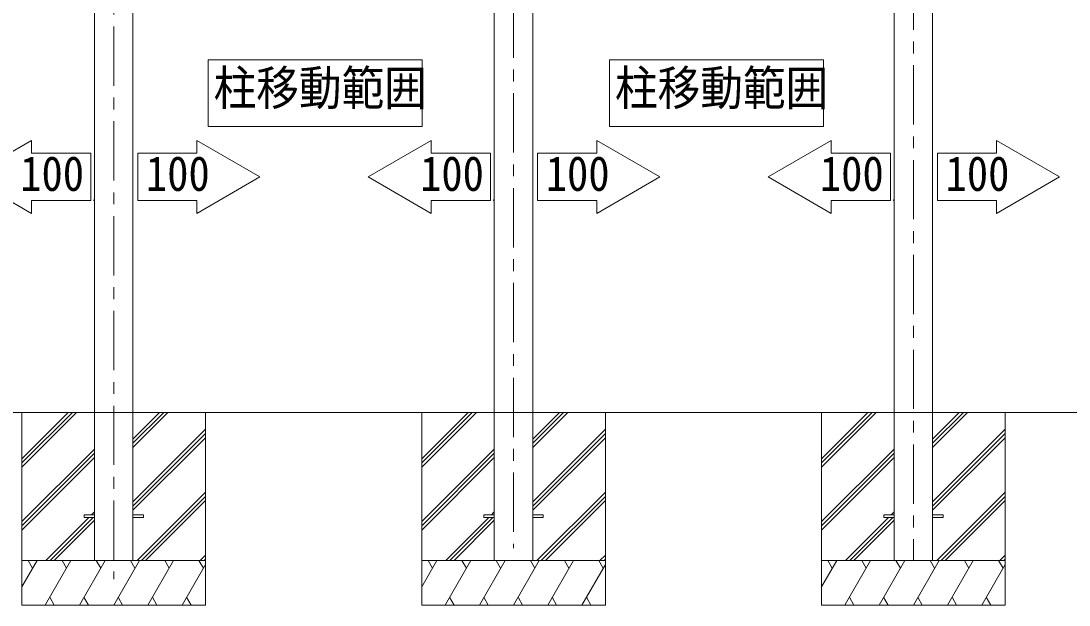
# Model space of a CAD drawing. Units: millimetres, scale not verified. Extents: x -11181 to 11305, y -7804 to 7716.
# Drawn here: x 3889 to 7427, y -3913 to -1942 of the extents above; entities that cross this region are included whole.
import ezdxf
from ezdxf.enums import TextEntityAlignment as Align

# ---------------------------------------------------------------- set-up
doc = ezdxf.new("R2010")
doc.units = ezdxf.units.MM
doc.header["$LTSCALE"] = 40
doc.linetypes.add('CHAIN1', pattern=[8, 5, -1, 1, -1])
for name, color, linetype, lineweight in [('0-0_0', 4, 'Continuous', 9), ('0-1_Defpoints', 7, 'Continuous', 9), ('0-2_TEXT1', 4, 'Continuous', 9), ('0-7_PARTS2', 7, 'Continuous', 9)]:
    doc.layers.add(name, color=color, linetype=linetype, lineweight=lineweight)
doc.styles.add('ＭＳ ゴシック', font='')
doc.styles.get('ＭＳ ゴシック').set_extended_font_data('MS Gothic')

msp = doc.modelspace()

# ---------------------------------------------------------------- linework, layer by layer
at = {"layer": '0-0_0', "color": 7, "linetype": 'CHAIN1'}
for p, q in [((6901.83, -491.16), (6901.83, -3762.98)), ((5551.83, -585.94), (5551.83, -3720.78)), ((4201.83, -680.34), (4201.83, -3825.67))]:
    msp.add_line(p, q, dxfattribs=at)
at = {"layer": '0-1_Defpoints'}
for p, q in [((2317.83, -3262.98), (7515.98, -3262.98)), ((3891.83, -3419.46), (4048.31, -3262.98)), ((3891.83, -3433.6), (4062.45, -3262.98)), ((3891.83, -3447.75), (4076.6, -3262.98)), ((3891.83, -3912.98), (3891.83, -3262.98)), ((4266.83, -3381.11), (4384.96, -3262.98)), ((4266.83, -3366.97), (4370.82, -3262.98)), ((4266.83, -3352.83), (4356.68, -3262.98)), ((4511.83, -3912.98), (4511.83, -3262.98)), ((5241.83, -3419.46), (5398.31, -3262.98)), ((5241.83, -3433.6), (5412.45, -3262.98)), ((5241.83, -3447.75), (5426.6, -3262.98)), ((5241.83, -3912.98), (5241.83, -3262.98)), ((5616.83, -3381.11), (5734.96, -3262.98)), ((5616.83, -3366.97), (5720.82, -3262.98)), ((5616.83, -3352.83), (5706.68, -3262.98)), ((5861.83, -3912.98), (5861.83, -3262.98)), ((6591.83, -3419.46), (6748.31, -3262.98)), ((6591.83, -3433.6), (6762.45, -3262.98)), ((6591.83, -3447.75), (6776.6, -3262.98)), ((6591.83, -3912.98), (6591.83, -3262.98)), ((6966.83, -3381.11), (7084.96, -3262.98)), ((6966.83, -3366.97), (7070.82, -3262.98)), ((6966.83, -3352.83), (7056.68, -3262.98)), ((7211.83, -3912.98), (7211.83, -3262.98)), ((4266.83, -3564.96), (4511.83, -3319.96)), ((5616.83, -3564.96), (5861.83, -3319.96)), ((6966.83, -3564.96), (7211.83, -3319.96)), ((4266.83, -3579.1), (4511.83, -3334.1)), ((4266.83, -3593.24), (4511.83, -3348.25)), ((5616.83, -3579.1), (5861.83, -3334.1)), ((5616.83, -3593.24), (5861.83, -3348.25)), ((6966.83, -3579.1), (7211.83, -3334.1)), ((6966.83, -3593.24), (7211.83, -3348.25)), ((3891.83, -3631.59), (4136.83, -3386.59)), ((5241.83, -3631.59), (5486.83, -3386.59)), ((6591.83, -3631.59), (6836.83, -3386.59)), ((3891.83, -3645.73), (4136.83, -3400.74)), ((3891.83, -3659.88), (4136.83, -3414.88)), ((5241.83, -3645.73), (5486.83, -3400.74)), ((5241.83, -3659.88), (5486.83, -3414.88)), ((6591.83, -3645.73), (6836.83, -3400.74)), ((6591.83, -3659.88), (6836.83, -3414.88)), ((4281.83, -3762.09), (4511.83, -3532.09)), ((5631.83, -3762.09), (5861.83, -3532.09)), ((6981.83, -3762.09), (7211.83, -3532.09)), ((4295.08, -3762.98), (4511.83, -3546.24)), ((4309.23, -3762.98), (4511.83, -3560.38)), ((5645.08, -3762.98), (5861.83, -3546.24)), ((5659.23, -3762.98), (5861.83, -3560.38)), ((6995.08, -3762.98), (7211.83, -3546.24)), ((7009.23, -3762.98), (7211.83, -3560.38)), ((4127.07, -3608.48), (4136.83, -3598.73)), ((5477.07, -3608.48), (5486.83, -3598.73)), ((6827.07, -3608.48), (6836.83, -3598.73)), ((3972.57, -3762.98), (4118.07, -3617.48)), ((3986.72, -3762.98), (4132.22, -3617.48)), ((4000.86, -3762.98), (4136.83, -3627.01)), ((5322.57, -3762.98), (5468.07, -3617.48)), ((5336.72, -3762.98), (5482.22, -3617.48)), ((5350.86, -3762.98), (5486.83, -3627.01)), ((6672.57, -3762.98), (6818.07, -3617.48)), ((6686.72, -3762.98), (6832.22, -3617.48)), ((6700.86, -3762.98), (6836.83, -3627.01)), ((4493.07, -3762.98), (4511.83, -3744.22)), ((5843.07, -3762.98), (5861.83, -3744.22)), ((7193.07, -3762.98), (7211.83, -3744.22)), ((4511.83, -3762.98), (3891.83, -3762.98)), ((3891.83, -3851.55), (3942.97, -3762.98)), ((3927.96, -3788.97), (3912.96, -3762.98)), ((3971.83, -3911.35), (4057.5, -3762.98)), ((4042.49, -3788.97), (4027.49, -3762.98)), ((4086.36, -3912.98), (4172.97, -3762.98)), ((4157.96, -3788.97), (4142.96, -3762.98)), ((4201.83, -3912.98), (4288.44, -3762.98)), ((4273.43, -3788.96), (4258.43, -3762.98)), ((4317.3, -3912.98), (4403.91, -3762.98)), ((4388.91, -3788.96), (4373.9, -3762.98)), ((4432.77, -3912.98), (4511.83, -3776.05)), ((4504.38, -3788.96), (4489.37, -3762.98)), ((4507.22, -3762.98), (4511.83, -3758.37)), ((5861.83, -3762.98), (5241.83, -3762.98)), ((5241.83, -3851.55), (5292.97, -3762.98)), ((5277.96, -3788.97), (5262.96, -3762.98)), ((5321.83, -3911.35), (5407.5, -3762.98)), ((5392.49, -3788.97), (5377.49, -3762.98)), ((5436.36, -3912.98), (5522.97, -3762.98)), ((5507.96, -3788.97), (5492.96, -3762.98)), ((5551.83, -3912.98), (5638.44, -3762.98)), ((5623.43, -3788.96), (5608.43, -3762.98)), ((5667.3, -3912.98), (5753.91, -3762.98)), ((5738.91, -3788.96), (5723.9, -3762.98)), ((5782.77, -3912.98), (5861.83, -3776.05)), ((5854.38, -3788.96), (5839.37, -3762.98)), ((5857.22, -3762.98), (5861.83, -3758.37)), ((7211.83, -3762.98), (6591.83, -3762.98)), ((6591.83, -3851.55), (6642.97, -3762.98)), ((6627.96, -3788.97), (6612.96, -3762.98)), ((6671.83, -3911.35), (6757.5, -3762.98)), ((6742.49, -3788.97), (6727.49, -3762.98)), ((6786.36, -3912.98), (6872.97, -3762.98)), ((6857.96, -3788.97), (6842.96, -3762.98)), ((6901.83, -3912.98), (6988.44, -3762.98)), ((6973.43, -3788.96), (6958.43, -3762.98)), ((7017.3, -3912.98), (7103.91, -3762.98)), ((7088.91, -3788.96), (7073.9, -3762.98)), ((7132.77, -3912.98), (7211.83, -3776.05)), ((7204.38, -3788.96), (7189.37, -3762.98)), ((7207.22, -3762.98), (7211.83, -3758.37)), ((3985.89, -3887), (4000.89, -3912.98)), ((4101.36, -3887), (4116.36, -3912.98)), ((4216.83, -3887), (4231.83, -3912.98)), ((4332.3, -3887), (4347.3, -3912.98)), ((4447.77, -3887), (4462.77, -3912.98)), ((5335.89, -3887), (5350.89, -3912.98)), ((5451.36, -3887), (5466.36, -3912.98)), ((5566.83, -3887), (5581.83, -3912.98)), ((5682.3, -3887), (5697.3, -3912.98)), ((5797.77, -3887), (5812.77, -3912.98)), ((6685.89, -3887), (6700.89, -3912.98)), ((6801.36, -3887), (6816.36, -3912.98)), ((6916.83, -3887), (6931.83, -3912.98)), ((7032.3, -3887), (7047.3, -3912.98)), ((7147.77, -3887), (7162.77, -3912.98)), ((3891.83, -3912.98), (4511.83, -3912.98)), ((5241.83, -3912.98), (5861.83, -3912.98)), ((6591.83, -3912.98), (7211.83, -3912.98))]:
    msp.add_line(p, q, dxfattribs=at)
at = {"layer": '0-2_TEXT1'}
for p, q in [((6836.83, -791.98), (6836.83, -3762.98)), ((6966.83, -791.98), (6966.83, -3762.98)), ((5486.83, -886.76), (5486.83, -3762.98)), ((5616.83, -886.76), (5616.83, -3762.98)), ((4136.83, -981.16), (4136.83, -3762.98)), ((4266.83, -981.16), (4266.83, -3762.98)), ((4133.33, -2545.4), (4135.33, -2547.4)), ((4137.33, -2547.4), (4135.33, -2547.4)), ((5483.33, -2545.4), (5485.33, -2547.4)), ((5487.33, -2547.4), (5485.33, -2547.4)), ((6833.33, -2545.4), (6835.33, -2547.4)), ((6837.33, -2547.4), (6835.33, -2547.4)), ((4101.83, -3608.48), (4136.83, -3608.48)), ((4101.83, -3608.48), (4101.83, -3617.48)), ((4266.83, -3608.48), (4301.83, -3608.48)), ((4301.83, -3608.48), (4301.83, -3617.48)), ((5451.83, -3608.48), (5486.83, -3608.48)), ((5451.83, -3608.48), (5451.83, -3617.48)), ((5616.83, -3608.48), (5651.83, -3608.48)), ((5651.83, -3608.48), (5651.83, -3617.48)), ((6801.83, -3608.48), (6836.83, -3608.48)), ((6801.83, -3608.48), (6801.83, -3617.48)), ((6966.83, -3608.48), (7001.83, -3608.48)), ((7001.83, -3608.48), (7001.83, -3617.48)), ((4101.83, -3617.48), (4136.83, -3617.48)), ((4266.83, -3617.48), (4301.83, -3617.48)), ((5451.83, -3617.48), (5486.83, -3617.48)), ((5616.83, -3617.48), (5651.83, -3617.48)), ((6801.83, -3617.48), (6836.83, -3617.48)), ((6966.83, -3617.48), (7001.83, -3617.48))]:
    msp.add_line(p, q, dxfattribs=at)
at = {"layer": '0-7_PARTS2'}
for p, q in [((4520.28, -2073.29), (4520.28, -2298.19)), ((5875.34, -2073.29), (5875.34, -2298.19)), ((3924.07, -2345.32), (3924.07, -2388.33)), ((4482.61, -2345.32), (4482.61, -2388.33)), ((5274.07, -2345.32), (5274.07, -2388.33)), ((5832.61, -2345.32), (5832.61, -2388.33)), ((6624.07, -2345.32), (6624.07, -2388.33)), ((7182.61, -2345.32), (7182.61, -2388.33)), ((3924.07, -2548.08), (3924.07, -2591.08)), ((3924.07, -2548.08), (4124.07, -2548.08)), ((4482.61, -2548.08), (4282.61, -2548.08)), ((4482.61, -2548.08), (4482.61, -2591.08)), ((5274.07, -2548.08), (5274.07, -2591.08)), ((5274.07, -2548.08), (5474.07, -2548.08)), ((5832.61, -2548.08), (5632.61, -2548.08)), ((5832.61, -2548.08), (5832.61, -2591.08)), ((6624.07, -2548.08), (6624.07, -2591.08)), ((6624.07, -2548.08), (6824.07, -2548.08)), ((7182.61, -2548.08), (6982.61, -2548.08)), ((7182.61, -2548.08), (7182.61, -2591.08))]:
    msp.add_line(p, q, dxfattribs=at)
for points in [[(4520.28, -2298.19), (5243.37, -2298.19), (5243.37, -2073.29), (4520.28, -2073.29)], [(5875.34, -2298.19), (6598.42, -2298.19), (6598.42, -2073.29), (5875.34, -2073.29)], [(3924.07, -2591.08), (3711.24, -2468.2), (3924.07, -2345.32)], [(4482.61, -2591.08), (4695.45, -2468.2), (4482.61, -2345.32)], [(5274.07, -2591.08), (5061.24, -2468.2), (5274.07, -2345.32)], [(5832.61, -2591.08), (6045.45, -2468.2), (5832.61, -2345.32)], [(6624.07, -2591.08), (6411.24, -2468.2), (6624.07, -2345.32)], [(7182.61, -2591.08), (7395.45, -2468.2), (7182.61, -2345.32)], [(3924.07, -2388.33), (4124.07, -2388.33), (4124.07, -2548.08)], [(4482.61, -2388.33), (4282.61, -2388.33), (4282.61, -2548.08)], [(5274.07, -2388.33), (5474.07, -2388.33), (5474.07, -2548.08)], [(5832.61, -2388.33), (5632.61, -2388.33), (5632.61, -2548.08)], [(6624.07, -2388.33), (6824.07, -2388.33), (6824.07, -2548.08)], [(7182.61, -2388.33), (6982.61, -2388.33), (6982.61, -2548.08)]]:
    msp.add_lwpolyline(points, dxfattribs=at)

# ---------------------------------------------------------------- texts
at = {"layer": '0-7_PARTS2', "style": 'ＭＳ ゴシック', "width": 0.9}
for s, p in [('柱移動範囲', (4539.08, -2261.52)), ('柱移動範囲', (5894.13, -2261.52)), ('100', (3886.18, -2550.33)), ('100', (4310.51, -2550.33)), ('100', (5236.18, -2550.33)), ('100', (5660.51, -2550.33)), ('100', (6586.18, -2550.33)), ('100', (7010.51, -2550.33))]:
    msp.add_text(s, height=117.3, dxfattribs=at).set_placement(p, align=Align.BOTTOM_LEFT)

doc.saveas('drawing.dxf')
